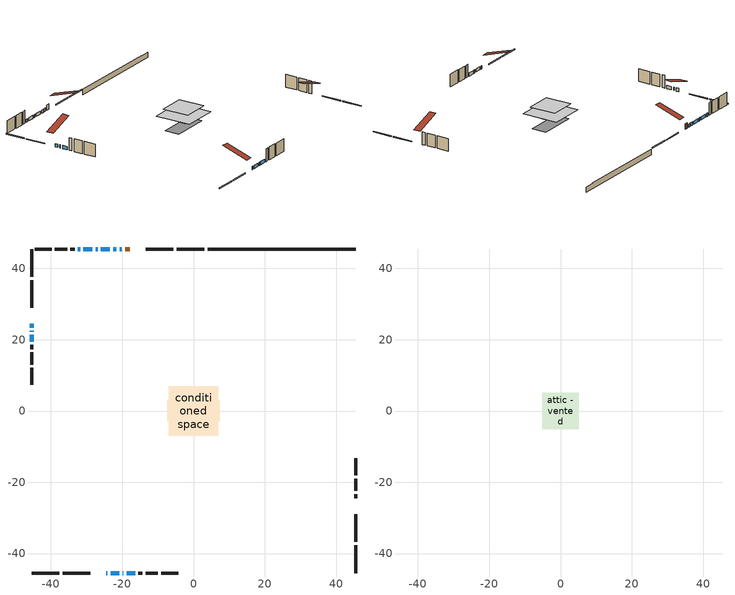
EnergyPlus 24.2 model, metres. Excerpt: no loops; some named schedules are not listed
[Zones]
conditioned space
 floor outside (Floor1 construction): -2.24,-2.24 -2.24,2.24 2.24,2.24 2.24,-2.24 z0.61
 floor adiabatic (AdiabaticFloorConstruction): -6.98,-6.98 -6.98,6.98 6.98,6.98 6.98,-6.98 z3.05
 floor foundation (Slab1 construction): -7.42,-2.94 -7.42,2.94 7.42,2.94 7.42,-2.94 z-1.52
 wall outside (RimJoist1 construction): 3.07,45.45 -4.7,45.45 / -45.45,-45.45 -37.68,-45.45 / -45.45,45.45 -45.45,37.68 / 45.45,-45.45 45.45,-37.68 z0.61:0.91
 wall outside (RimJoist2 construction): -5.63,45.45 -13.4,45.45 / -36.75,-45.45 -28.98,-45.45 / -45.45,36.75 -45.45,28.98 / 45.45,-36.75 45.45,-28.98 z0.61:0.91
 wall outside (AdiabaticWallConstruction 1): -17.92,45.45 -19.17,45.45 z0.61:2.64
 wall outside (AdiabaticWallConstruction): -24.46,-45.45 -24.14,-45.45 / -20.1,45.45 -20.74,45.45 / -21.66,45.45 -22.51,45.45 / -23.44,45.45 -25.98,45.45 / -23.21,-45.45 -20.83,-45.45 / -45.45,24.46 -45.45,23.4 / -26.91,45.45 -27.42,45.45 / -45.45,22.47 -45.45,22.28 / -19.9,-45.45 -19.71,-45.45 / -28.34,45.45 -30.88,45.45 / -31.81,45.45 -32.45,45.45 / -18.78,-45.45 -16.4,-45.45 / -45.45,21.35 -45.45,19.45 z0.61:1.83
 wall outside (Wall1 construction): -33.37,45.45 -34.53,45.45 / -15.47,-45.45 -14.32,-45.45 / -45.45,18.52 -45.45,17.37 / 45.45,-24.46 45.45,-23.31 z0.61:5.49
 wall outside (Wall2 construction): -35.46,45.45 -38.87,45.45 / -13.39,-45.45 -9.97,-45.45 / -45.45,16.44 -45.45,13.02 / 45.45,-22.38 45.45,-18.96 z0.61:5.49
 wall outside (Wall3 construction): -39.8,45.45 -44.52,45.45 / -9.04,-45.45 -4.32,-45.45 / -45.45,12.09 -45.45,7.37 / 45.45,-18.03 45.45,-13.31 z0.61:5.49
 wall foundation (FoundationWall1 construction): 4,45.45,-1.52 4,45.45,0.61 41.31,45.45,0.61 41.31,45.45,0.4 45.45,45.45,0.4 45.45,45.45,-1.52
 window (WindowConstruction 9): -24.46,-45.45 -24.14,-45.45 z0.61:1.83
 window (WindowConstruction 4): -20.1,45.45 -20.73,45.45 z0.61:1.83
 window (WindowConstruction 5): -21.66,45.45 -22.51,45.45 z0.61:1.83
 window (WindowConstruction 6): -23.44,45.45 -25.98,45.45 z0.61:1.83
 window (WindowConstruction 7): -23.21,-45.45 -20.83,-45.45 z0.61:1.83
 window (WindowConstruction 8): -45.45,24.46 -45.45,23.4 z0.61:1.83
 window (WindowConstruction 11): -26.91,45.45 -27.42,45.45 z0.61:1.83
 window (WindowConstruction 12): -45.45,22.47 -45.45,22.28 z0.61:1.83
 window (WindowConstruction 10): -19.9,-45.45 -19.71,-45.45 z0.61:1.83
 window (WindowConstruction): -28.34,45.45 -30.88,45.45 z0.61:1.83
 window (WindowConstruction 1): -31.81,45.45 -32.44,45.45 z0.61:1.83
 window (WindowConstruction 2): -18.78,-45.45 -16.4,-45.45 z0.61:1.83
 window (WindowConstruction 3): -45.45,21.35 -45.45,19.45 z0.61:1.83
 door (Door): -17.92,45.45 -19.17,45.45 z0.61:2.64
 ceiling adiabatic (AdiabaticFloorConstruction): 6.98,-6.98 6.98,6.98 -6.98,6.98 -6.98,-6.98 z3.05
attic - vented
 floor to conditioned space (Floor2 construction Reversed): -5.18,-5.18 -5.18,5.18 5.18,5.18 5.18,-5.18 z5.49
 roof outside (Roof1 construction): -16.99,45.45,5.49 -16.99,35.36,8.85 -14.33,35.36,8.85 -14.33,45.45,5.49; -25.39,-45.45,5.49 -25.39,-35.36,8.85 -28.05,-35.36,8.85 -28.05,-45.45,5.49; -45.45,25.39,5.49 -35.36,25.39,8.85 -35.36,28.05,8.85 -45.45,28.05,5.49; 45.45,-25.39,5.49 35.36,-25.39,8.85 35.36,-28.05,8.85 45.45,-28.05,5.49
[Building]
Building 1: Terrain=Suburbs
[Site:Location]
Toronto City Centre_ON: Latitude {deg}=43.63; Longitude {deg}=-79.39; Time Zone {hr}=-5; Elevation {m}=77; Keep Site Location Information=Yes
[Site:GroundTemperature:Shallow]
5.01852, 3.26908, 3.12898, 3.95918, 7.29196, 10.6092, 13.4851, 15.3069, 15.4617, 13.9799, 11.1774, 7.9619
[Site:WaterMainsTemperature]
Calculation Method=Schedule; Temperature Schedule=mains temperature schedule
[Material] Roughness=Rough; Thermal Absorptance=0.9
Name | Thickness {m} | Conductivity {W/m-K} | Density {kg/m3} | Specific Heat {J/kg-K} | Solar Absorptance | Visible Absorptance
asphalt or fiberglass shingles | 0.00635 | 0.162714 | 1121.4 | 1465.45 | 0.4 | 0.4
ceiling loosefill ins | 0.169333 | 0.0480833 | 16.02 | 1046.75 | 0.7 | 0.7
ceiling stud and cavity | 0.1397 | 0.108681 | 65.682 | 1177.47 | 0.7 | 0.7
concrete 4.0 in. | 0.1016 | 1.803125 | 2242.8 | 837.4 | 0.7 | 0.7
concrete 8.0 in. | 0.2032 | 1.803125 | 2242.8 | 837.4 | 0.7 | 0.7
door material | 0.04445 | 0.053851 | 512.64 | 1214.23 | 0.7 | 0.7
exterior vertical ins | 0.0363136 | 0.029427 | 32.04 | 1214.23 | 0.7 | 0.7
floor covering | 0.0127 | 0.0433444 | 54.468 | 1339.84 | 0.6 | 0.6
floor rigid ins; rim joist rigid ins | 0.051816 | 0.029427 | 32.04 | 1214.23 | 0.7 | 0.7
floor rigid ins 1; wall rigid ins | 0.512978 | 0.029427 | 32.04 | 1214.23 | 0.7 | 0.7
floor stud and cavity | 0.1397 | 0.0889238 | 92.3553 | 1139.71 | 0.7 | 0.7
floor stud and cavity 1 | 0.1397 | 1.75129 | 37.0049 | 1207.88 | 0.7 | 0.7
furniture material conditioned space 1 | 0.1524 | 0.115458 | 640.8 | 1214.23 | 0.6 | 0.6
gypsum board | 0.0127 | 0.160291 | 801 | 837.4 | 0.6 | 0.6
gypsum board 1 | 0.0127 | 0.160291 | 801 | 837.4 | 0.7 | 0.7
osb sheathing 0.5 in. | 0.0127 | 0.115458 | 512.64 | 1214.23 | 0.7 | 0.7
osb sheathing 0.75 in. | 0.01905 | 0.115458 | 512.64 | 1214.23 | 0.7 | 0.7
osb sheathing 2.0 in. | 0.0508 | 0.115458 | 512.64 | 1214.23 | 0.7 | 0.7
rim joist stud and cavity | 0.0508 | 0.0451784 | 125.044 | 1163.47 | 0.6 | 0.6
rim joist stud and cavity 1 | 0.0508 | 0.0402607 | 125.044 | 1163.47 | 0.6 | 0.6
wall stud and cavity | 0.1397 | 0.0814562 | 139.0536 | 1170.24 | 0.7 | 0.7
wall stud and cavity 1 | 0.1397 | 0.0810402 | 139.0536 | 1170.24 | 0.7 | 0.7
wall stud and cavity 2 | 0.0889 | 0.380278 | 52.3479 | 1209.89 | 0.7 | 0.7
wall stud and cavity 3 | 0.0889 | 0.391764 | 83.0341 | 1211.67 | 0.7 | 0.7
wood siding | 0.0254 | 0.102417 | 544.68 | 1172.36 | 0.4 | 0.4
wood siding 1; wood siding 2; wood siding 3 | 0.0254 | 0.102417 | 544.68 | 1172.36 | 0.7 | 0.7
[WindowMaterial:SimpleGlazingSystem]
Name | U-Factor {W/m2-K} | Solar Heat Gain Coefficient
WindowMaterial | 2.24962 | 0.56
WindowMaterial 1 | 2.37511 | 0.51
WindowMaterial 10 | 3.20069 | 0.32
WindowMaterial 2 | 2.25246 | 0.56
WindowMaterial 3 | 2.29164 | 0.54
WindowMaterial 4 | 2.31265 | 0.54
WindowMaterial 5 | 2.21896 | 0.58
WindowMaterial 6 | 2.27461 | 0.55
WindowMaterial 7 | 6.83007 | 0.72
WindowMaterial 8 | 7.66871 | 0.52
WindowMaterial 9 | 3.22454 | 0.34
[Construction]
AdiabaticFloorConstruction: floor stud and cavity 1, floor rigid ins 1, osb sheathing 0.75 in., floor covering
AdiabaticWallConstruction: wood siding 2, wall rigid ins, wall stud and cavity 2, gypsum board
AdiabaticWallConstruction 1: wood siding 3, wall rigid ins, wall stud and cavity 2, gypsum board
Door: door material
Floor1 construction: floor stud and cavity, floor rigid ins, osb sheathing 0.75 in., floor covering
Floor2 construction Reversed: gypsum board, ceiling stud and cavity, ceiling loosefill ins
FoundationWall1 construction: concrete 8.0 in., gypsum board 1
furniture construction conditioned space 1: furniture material conditioned space 1
PartitionWallConstruction: gypsum board, wall stud and cavity 3, gypsum board
RimJoist1 construction: wood siding 1, osb sheathing 2.0 in., rim joist stud and cavity
RimJoist2 construction: wood siding 1, rim joist rigid ins, osb sheathing 2.0 in., rim joist stud and cavity 1
Roof1 construction: asphalt or fiberglass shingles
Slab1 construction: concrete 4.0 in.
Wall1 construction; Wall2 construction: wood siding, osb sheathing 0.5 in., wall stud and cavity, gypsum board
Wall3 construction: wood siding, osb sheathing 0.5 in., wall stud and cavity 1, gypsum board
WindowConstruction: WindowMaterial
WindowConstruction 1; WindowConstruction 4: WindowMaterial 1
WindowConstruction 10: WindowMaterial 8
WindowConstruction 11: WindowMaterial 9
WindowConstruction 12: WindowMaterial 10
WindowConstruction 2; WindowConstruction 7: WindowMaterial 2
WindowConstruction 3: WindowMaterial 3
WindowConstruction 5: WindowMaterial 4
WindowConstruction 6: WindowMaterial 5
WindowConstruction 8: WindowMaterial 6
WindowConstruction 9: WindowMaterial 7
[Zone] Multiplier=1; Part of Total Floor Area=Yes
Name | Volume {m3}
attic - vented | 58.6618
conditioned space | 703.7
[Space]
Name | Zone | Volume {m3}
attic - vented 1 | attic - vented | 58.6618
conditioned space 1 | conditioned space | 703.7
[ZoneInfiltration:EffectiveLeakageArea]
infil attic - vented 1: Zone or Space=attic - vented 1; Schedule=Always On Discrete; Effective Air Leakage Area {cm2}=4522.11; Stack Coefficient=0.000233973; Wind Coefficient=1.03348e-05
[ZoneMixing]
whole house fan mix: Zone or Space=attic - vented; Schedule=Always On Continuous; Design Flow Rate Calculation Method=Flow/Zone; Design Flow Rate {m3/s}=0; Source Zone or Space=conditioned space
[SurfaceProperty:ExposedFoundationPerimeter]
Slab1: Exposed Perimeter Calculation Method=TotalExposedPerimeter; Total Exposed Perimeter {m}=41.452
[InternalMass] Zone or ZoneList=conditioned space; Space or SpaceList=conditioned space 1
Name | Construction | Surface Area {m2}
furniture mass conditioned space 1 | furniture construction conditioned space 1 | 120.832
partition wall mass | PartitionWallConstruction | 302.08
[Lights]
interior lighting: Zone or ZoneList or Space or SpaceList=conditioned space 1; Schedule=interior lighting schedule; Design Level Calculation Method=LightingLevel; Lighting Level {W}=343.2; Return Air Fraction=0; Fraction Radiant=0.6; Fraction Visible=0.2; Fraction Replaceable=1
[People]
occupants: Zone or ZoneList or Space or SpaceList=conditioned space 1; Number of People Schedule=occupants schedule; Number of People Calculation Method=People; Number of People=3; Fraction Radiant=0.314171; Sensible Heat Fraction=0.56303; Activity Level Schedule=occupants activity schedule; Carbon Dioxide Generation Rate {m3/s-W}=0; Enable ASHRAE 55 Comfort Warnings=No; Mean Radiant Temperature Calculation Type=EnclosureAveraged
[ElectricEquipment] Zone or ZoneList or Space or SpaceList=conditioned space 1; Design Level Calculation Method=EquipmentLevel
Name | Schedule | Design Level {W} | Fraction Latent | Fraction Radiant | Fraction Lost
clothes dryer | clothes dryer schedule | 140.772 | 0.015 | 0.081 | 0.85
clothes washer | clothes washer schedule | 32.1985 | 0.03 | 0.162 | 0.7
cooking range | cooking range schedule | 215.147 | 0.08 | 0.432 | 0.2
dishwasher | dishwasher schedule | 66.8632 | 0.3 | 0.18 | 0.4
fridge | fridge schedule | 72.9452 | 0 | 0.6 | 0
mech vent bath fan 0 | mech vent bath fan 0 schedule | 50.2 | 0 | 0 | 1
mech vent bath fan 1 | mech vent bath fan 1 schedule | 50.2 | 0 | 0 | 1
mech vent house fan | mech vent house fan schedule | 0 | 0 | 0 | 1
mech vent house fan cfis | mech vent house fan cfis schedule | 0 | 0 | 0 | 0
mech vent range fan 0 | mech vent range fan 0 schedule | 57 | 0 | 0 | 1
misc plug loads | misc plug loads schedule | 494.7 | 0.045 | 0.513 | 0.1
whole house fan | Always On Discrete | 0 | 0 | 0 | 1
[OtherEquipment] Zone or ZoneList or Space or SpaceList=conditioned space 1; Design Level Calculation Method=EquipmentLevel
Name | Fuel Type | Schedule | Design Level {W} | Fraction Latent | Fraction Radiant | Fraction Lost
clothes dryer 1 | Electricity | clothes dryer schedule | 0 | 0.015 | 0.081 | 0.85
cooking range 1 | Electricity | cooking range schedule | 0 | 0.08 | 0.432 | 0.2
general water use latent | None | general water use schedule | 62.594 | 1 | 0 | 0
general water use sensible | None | general water use schedule | -61.6891 | 0 | 0.6 | 0
mech vent house fan latent load | None | Always On Discrete | 0 | 1 | 0 | 0
mech vent house fan sensible load | None | Always On Discrete | 0 | 0 | 0 | 0
water heater energy adjustment1 | NaturalGas | Always On Discrete | 0.01 | 0 | 0 | 1
[ZoneInfiltration:DesignFlowRate] Zone or ZoneList or Space or SpaceList=conditioned space 1; Schedule=Always On Discrete; Design Flow Rate Calculation Method=Flow/Zone; Design Flow Rate {m3/s}=0
infil flow; natural vent flow; whole house fan flow
[AvailabilityManager:Scheduled]
central ac and furnace airloop Availability Manager: Schedule=Always On Discrete
[Foundation:Kiva]
Foundation Kiva 1: Initial Indoor Air Temperature {C}=18; Wall Height Above Grade {m}=0.609996; Wall Depth Below Slab {m}=0.2032; Custom Block Material Name 1=exterior vertical ins; Custom Block Depth 1 {m}=2.13; Custom Block X Position 1 {m}=0.2159; Custom Block Z Position 1 {m}=0
[Foundation:Kiva:Settings]
Soil Conductivity {W/m-K}=0.849921; Soil Density {kg/m3}=1842.3; Soil Specific Heat {J/kg-K}=418.7; Ground Solar Absorptivity=0.9; Ground Thermal Absorptivity=0.9; Ground Surface Roughness {m}=0.03; Far-Field Width {m}=40; Deep-Ground Boundary Condition=ZeroFlux; Deep-Ground Depth {m}=40; Minimum Cell Dimension {m}=0.2; Maximum Cell Growth Coefficient=3; Simulation Timestep=Timestep
[Exterior:Lights]
exterior lighting: Schedule=exterior lighting schedule; Design Level {W}=75.6
[EnergyManagementSystem:GlobalVariable]
central_ac_and_furnace_airloop_Fan_RTF
infil_program_Qfan
infil_program_Qinf
natural_vent_program_Qnv
natural_vent_program_Qwhf
[EnergyManagementSystem:Sensor]
Name | Output:Variable or Output:Meter Index Key | Output:Variable or Output:Meter
airflow_gain | infil flow | Infiltration Sensible Heat Gain Energy
airflow_gain_1 | natural vent flow | Infiltration Sensible Heat Gain Energy
airflow_gain_2 | whole house fan flow | Infiltration Sensible Heat Gain Energy
airflow_loss | infil flow | Infiltration Sensible Heat Loss Energy
airflow_loss_1 | natural vent flow | Infiltration Sensible Heat Loss Energy
airflow_loss_2 | whole house fan flow | Infiltration Sensible Heat Loss Energy
clg_load_cond |  | Cooling:EnergyTransfer:Zone:CONDITIONED SPACE
clg_sp_s; clg_sp_s_1 | cooling setpoint | Schedule Value
clothes_dryer_exhaust_0_sch_s | clothes dryer exhaust 0 schedule | Schedule Value
cool_season | cooling season schedule | Schedule Value
htg_load_cond |  | Heating:EnergyTransfer:Zone:CONDITIONED SPACE
htg_sp_s; htg_sp_s_1 | heating setpoint | Schedule Value
ig_ee_conv | clothes dryer | Electric Equipment Convective Heating Energy
ig_ee_conv_2 | cooking range | Electric Equipment Convective Heating Energy
ig_ee_conv_4 | fridge | Electric Equipment Convective Heating Energy
ig_ee_conv_5 | misc plug loads | Electric Equipment Convective Heating Energy
ig_ee_conv_6 | whole house fan | Electric Equipment Convective Heating Energy
ig_ee_rad | clothes dryer | Electric Equipment Radiant Heating Energy
ig_ee_rad_2 | cooking range | Electric Equipment Radiant Heating Energy
ig_ee_rad_4 | fridge | Electric Equipment Radiant Heating Energy
ig_ee_rad_5 | misc plug loads | Electric Equipment Radiant Heating Energy
ig_ee_rad_6 | whole house fan | Electric Equipment Radiant Heating Energy
ig_lgt_conv | interior lighting | Lights Convective Heating Energy
ig_lgt_rad | interior lighting | Lights Radiant Heating Energy
ig_lgt_vis | interior lighting | Lights Visible Radiation Heating Energy
ig_oe_conv | clothes dryer 1 | Other Equipment Convective Heating Energy
ig_oe_conv_1 | cooking range 1 | Other Equipment Convective Heating Energy
ig_oe_conv_2 | general water use latent | Other Equipment Convective Heating Energy
ig_oe_conv_3 | general water use sensible | Other Equipment Convective Heating Energy
ig_oe_conv_4 | water heater energy adjustment1 | Other Equipment Convective Heating Energy
ig_oe_rad | clothes dryer 1 | Other Equipment Radiant Heating Energy
ig_oe_rad_1 | cooking range 1 | Other Equipment Radiant Heating Energy
ig_oe_rad_2 | general water use latent | Other Equipment Radiant Heating Energy
ig_oe_rad_3 | general water use sensible | Other Equipment Radiant Heating Energy
ig_oe_rad_4 | water heater energy adjustment1 | Other Equipment Radiant Heating Energy
ig_ppl_conv | occupants | People Convective Heating Energy
ig_ppl_rad | occupants | People Radiant Heating Energy
im_conv | furniture mass conditioned space 1 | Surface Inside Face Convection Heat Gain Energy
im_conv_1 | partition wall mass | Surface Inside Face Convection Heat Gain Energy
im_ig | furniture mass conditioned space 1 | Surface Inside Face Internal Gains Radiation Heat Gain Energy
im_ig_1 | partition wall mass | Surface Inside Face Internal Gains Radiation Heat Gain Energy
im_lgt | furniture mass conditioned space 1 | Surface Inside Face Lights Radiation Heat Gain Energy
im_lgt_1 | partition wall mass | Surface Inside Face Lights Radiation Heat Gain Energy
im_sol | furniture mass conditioned space 1 | Surface Inside Face Solar Radiation Heat Gain Energy
im_sol_1 | partition wall mass | Surface Inside Face Solar Radiation Heat Gain Energy
im_surf | furniture mass conditioned space 1 | Surface Inside Face Net Surface Thermal Radiation Heat Gain Energy
im_surf_1 | partition wall mass | Surface Inside Face Net Surface Thermal Radiation Heat Gain Energy
mech_vent_bath_fan_0_sch_s | mech vent bath fan 0 schedule | Schedule Value
mech_vent_bath_fan_1_sch_s | mech vent bath fan 1 schedule | Schedule Value
mech_vent_range_fan_0_sch_s | mech vent range fan 0 schedule | Schedule Value
mv_conv | mech vent bath fan 0 | Electric Equipment Convective Heating Energy
mv_conv_1 | mech vent bath fan 1 | Electric Equipment Convective Heating Energy
mv_conv_2 | mech vent house fan | Electric Equipment Convective Heating Energy
mv_conv_3 | mech vent house fan cfis | Electric Equipment Convective Heating Energy
mv_conv_4 | mech vent range fan 0 | Electric Equipment Convective Heating Energy
mv_conv_5 | mech vent house fan latent load | Other Equipment Convective Heating Energy
mv_conv_6 | mech vent house fan sensible load | Other Equipment Convective Heating Energy
mv_rad | mech vent bath fan 0 | Electric Equipment Radiant Heating Energy
mv_rad_1 | mech vent bath fan 1 | Electric Equipment Radiant Heating Energy
mv_rad_2 | mech vent house fan | Electric Equipment Radiant Heating Energy
mv_rad_3 | mech vent house fan cfis | Electric Equipment Radiant Heating Energy
mv_rad_4 | mech vent range fan 0 | Electric Equipment Radiant Heating Energy
mv_rad_5 | mech vent house fan latent load | Other Equipment Radiant Heating Energy
mv_rad_6 | mech vent house fan sensible load | Other Equipment Radiant Heating Energy
natural_vent_s | natural vent schedule | Schedule Value
out_pb_s |  | Site Outdoor Air Barometric Pressure
out_wt_s |  | Site Outdoor Air Humidity Ratio
site_vw_s |  | Site Wind Speed
ss_back_out | Window1 | Surface Window Shortwave from Zone Back Out Window Heat Transfer Rate
ss_back_out_1 | Window11 | Surface Window Shortwave from Zone Back Out Window Heat Transfer Rate
ss_back_out_10 | Window6 | Surface Window Shortwave from Zone Back Out Window Heat Transfer Rate
ss_back_out_11 | Window7 | Surface Window Shortwave from Zone Back Out Window Heat Transfer Rate
ss_back_out_12 | Window9 | Surface Window Shortwave from Zone Back Out Window Heat Transfer Rate
ss_back_out_2 | Window12 | Surface Window Shortwave from Zone Back Out Window Heat Transfer Rate
ss_back_out_3 | Window13 | Surface Window Shortwave from Zone Back Out Window Heat Transfer Rate
ss_back_out_4 | Window14 | Surface Window Shortwave from Zone Back Out Window Heat Transfer Rate
ss_back_out_5 | Window16 | Surface Window Shortwave from Zone Back Out Window Heat Transfer Rate
ss_back_out_6 | Window17 | Surface Window Shortwave from Zone Back Out Window Heat Transfer Rate
ss_back_out_7 | Window19 | Surface Window Shortwave from Zone Back Out Window Heat Transfer Rate
ss_back_out_8 | Window2 | Surface Window Shortwave from Zone Back Out Window Heat Transfer Rate
ss_back_out_9 | Window4 | Surface Window Shortwave from Zone Back Out Window Heat Transfer Rate
ss_conv | Door1 | Surface Inside Face Convection Heat Gain Energy
ss_conv_1 | Window1 | Surface Inside Face Convection Heat Gain Energy
ss_conv_10 | Window4 | Surface Inside Face Convection Heat Gain Energy
ss_conv_11 | Window6 | Surface Inside Face Convection Heat Gain Energy
ss_conv_12 | Window7 | Surface Inside Face Convection Heat Gain Energy
ss_conv_13 | Window9 | Surface Inside Face Convection Heat Gain Energy
ss_conv_2 | Window11 | Surface Inside Face Convection Heat Gain Energy
ss_conv_3 | Window12 | Surface Inside Face Convection Heat Gain Energy
ss_conv_4 | Window13 | Surface Inside Face Convection Heat Gain Energy
ss_conv_5 | Window14 | Surface Inside Face Convection Heat Gain Energy
ss_conv_6 | Window16 | Surface Inside Face Convection Heat Gain Energy
ss_conv_7 | Window17 | Surface Inside Face Convection Heat Gain Energy
ss_conv_8 | Window19 | Surface Inside Face Convection Heat Gain Energy
ss_conv_9 | Window2 | Surface Inside Face Convection Heat Gain Energy
ss_ig | Door1 | Surface Inside Face Internal Gains Radiation Heat Gain Energy
ss_ig_1 | Window1 | Surface Inside Face Internal Gains Radiation Heat Gain Energy
ss_ig_10 | Window4 | Surface Inside Face Internal Gains Radiation Heat Gain Energy
ss_ig_11 | Window6 | Surface Inside Face Internal Gains Radiation Heat Gain Energy
ss_ig_12 | Window7 | Surface Inside Face Internal Gains Radiation Heat Gain Energy
ss_ig_13 | Window9 | Surface Inside Face Internal Gains Radiation Heat Gain Energy
ss_ig_2 | Window11 | Surface Inside Face Internal Gains Radiation Heat Gain Energy
ss_ig_3 | Window12 | Surface Inside Face Internal Gains Radiation Heat Gain Energy
ss_ig_4 | Window13 | Surface Inside Face Internal Gains Radiation Heat Gain Energy
ss_ig_5 | Window14 | Surface Inside Face Internal Gains Radiation Heat Gain Energy
ss_ig_6 | Window16 | Surface Inside Face Internal Gains Radiation Heat Gain Energy
ss_ig_7 | Window17 | Surface Inside Face Internal Gains Radiation Heat Gain Energy
ss_ig_8 | Window19 | Surface Inside Face Internal Gains Radiation Heat Gain Energy
ss_ig_9 | Window2 | Surface Inside Face Internal Gains Radiation Heat Gain Energy
ss_lgt | Door1 | Surface Inside Face Lights Radiation Heat Gain Energy
ss_sol | Door1 | Surface Inside Face Solar Radiation Heat Gain Energy
ss_surf | Door1 | Surface Inside Face Net Surface Thermal Radiation Heat Gain Energy
ss_surf_1 | Window1 | Surface Inside Face Net Surface Thermal Radiation Heat Gain Energy
ss_surf_10 | Window4 | Surface Inside Face Net Surface Thermal Radiation Heat Gain Energy
ss_surf_11 | Window6 | Surface Inside Face Net Surface Thermal Radiation Heat Gain Energy
ss_surf_12 | Window7 | Surface Inside Face Net Surface Thermal Radiation Heat Gain Energy
ss_surf_13 | Window9 | Surface Inside Face Net Surface Thermal Radiation Heat Gain Energy
ss_surf_2 | Window11 | Surface Inside Face Net Surface Thermal Radiation Heat Gain Energy
ss_surf_3 | Window12 | Surface Inside Face Net Surface Thermal Radiation Heat Gain Energy
ss_surf_4 | Window13 | Surface Inside Face Net Surface Thermal Radiation Heat Gain Energy
ss_surf_5 | Window14 | Surface Inside Face Net Surface Thermal Radiation Heat Gain Energy
ss_surf_6 | Window16 | Surface Inside Face Net Surface Thermal Radiation Heat Gain Energy
ss_surf_7 | Window17 | Surface Inside Face Net Surface Thermal Radiation Heat Gain Energy
ss_surf_8 | Window19 | Surface Inside Face Net Surface Thermal Radiation Heat Gain Energy
ss_surf_9 | Window2 | Surface Inside Face Net Surface Thermal Radiation Heat Gain Energy
ss_trans_in | Window1 | Surface Window Transmitted Solar Radiation Rate
ss_trans_in_1 | Window11 | Surface Window Transmitted Solar Radiation Rate
ss_trans_in_10 | Window6 | Surface Window Transmitted Solar Radiation Rate
ss_trans_in_11 | Window7 | Surface Window Transmitted Solar Radiation Rate
ss_trans_in_12 | Window9 | Surface Window Transmitted Solar Radiation Rate
ss_trans_in_2 | Window12 | Surface Window Transmitted Solar Radiation Rate
ss_trans_in_3 | Window13 | Surface Window Transmitted Solar Radiation Rate
ss_trans_in_4 | Window14 | Surface Window Transmitted Solar Radiation Rate
ss_trans_in_5 | Window16 | Surface Window Transmitted Solar Radiation Rate
ss_trans_in_6 | Window17 | Surface Window Transmitted Solar Radiation Rate
ss_trans_in_7 | Window19 | Surface Window Transmitted Solar Radiation Rate
ss_trans_in_8 | Window2 | Surface Window Transmitted Solar Radiation Rate
ss_trans_in_9 | Window4 | Surface Window Transmitted Solar Radiation Rate
ss_trans_out | Window1 | Surface Inside Face Initial Transmitted Diffuse Transmitted Out Window Solar Radiation Rate
ss_trans_out_1 | Window11 | Surface Inside Face Initial Transmitted Diffuse Transmitted Out Window Solar Radiation Rate
ss_trans_out_10 | Window6 | Surface Inside Face Initial Transmitted Diffuse Transmitted Out Window Solar Radiation Rate
ss_trans_out_11 | Window7 | Surface Inside Face Initial Transmitted Diffuse Transmitted Out Window Solar Radiation Rate
ss_trans_out_12 | Window9 | Surface Inside Face Initial Transmitted Diffuse Transmitted Out Window Solar Radiation Rate
ss_trans_out_2 | Window12 | Surface Inside Face Initial Transmitted Diffuse Transmitted Out Window Solar Radiation Rate
ss_trans_out_3 | Window13 | Surface Inside Face Initial Transmitted Diffuse Transmitted Out Window Solar Radiation Rate
ss_trans_out_4 | Window14 | Surface Inside Face Initial Transmitted Diffuse Transmitted Out Window Solar Radiation Rate
ss_trans_out_5 | Window16 | Surface Inside Face Initial Transmitted Diffuse Transmitted Out Window Solar Radiation Rate
ss_trans_out_6 | Window17 | Surface Inside Face Initial Transmitted Diffuse Transmitted Out Window Solar Radiation Rate
ss_trans_out_7 | Window19 | Surface Inside Face Initial Transmitted Diffuse Transmitted Out Window Solar Radiation Rate
ss_trans_out_8 | Window2 | Surface Inside Face Initial Transmitted Diffuse Transmitted Out Window Solar Radiation Rate
ss_trans_out_9 | Window4 | Surface Inside Face Initial Transmitted Diffuse Transmitted Out Window Solar Radiation Rate
s_conv | Floor1 | Surface Inside Face Convection Heat Gain Energy
